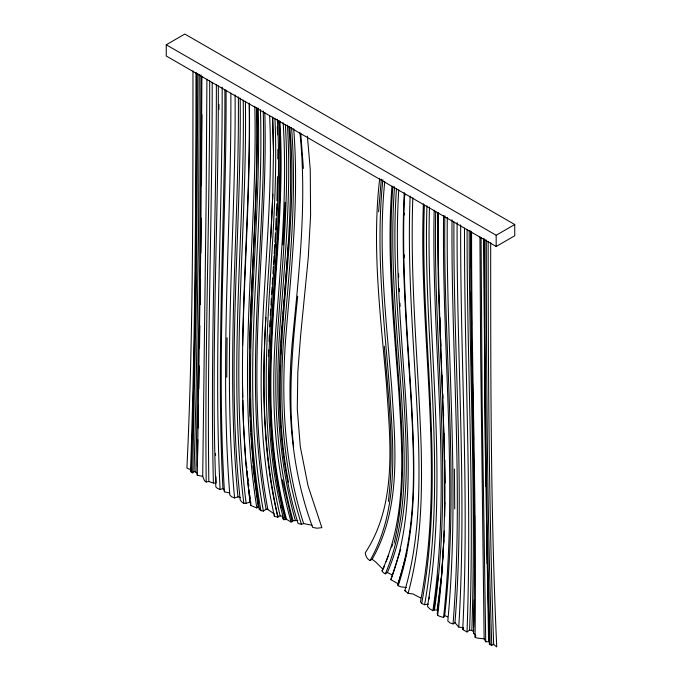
<?xml version="1.0" encoding="UTF-8"?>
<svg xmlns="http://www.w3.org/2000/svg" width="681" height="681" viewBox="0 0 681 681"><rect width="100%" height="100%" fill="white"/><g stroke="black" fill="none" stroke-linecap="round" stroke-linejoin="round"><path stroke-width="1.02" d="M192.978 70.875C192.859 203.287 193.268 335.776 186.909 468.077L190.782 469.737M195.983 72.348C195.915 205.339 195.183 338.355 190.51 471.269L192.663 472.861L194.051 471.533L196.017 395.687L198.511 236.937L199.278 74.416M196.588 73.165C196.537 206.215 195.481 339.283 191.276 472.273M197.831 73.591L196.579 279.227L192.663 472.861M200.929 74.782L199.61 278.299L195.881 472.095L197.167 473.474L197.269 475.236L202.708 476.377L204.581 480.854L206.207 481.961L208.837 481.535L213.383 483.033L216.166 483.042L216.022 476.683M235.073 94.88C236.179 229.216 222.117 363.773 234.57 497.922L237.958 496.875L240.555 497.649M238.367 96.949C239.346 230.255 225.249 363.782 237.958 496.875M443.595 215.511C441.765 349.489 458.296 483.859 443.552 617.522L439.007 616.092L437.662 615.139L437.253 613.692L441.45 577.607L443.808 540.297M444.838 215.741C443.033 348.978 459.845 482.642 444.676 615.53L443.552 617.522M201.908 76.417L200.861 239.84L197.269 475.236M206.913 79.166L206.164 198.214L202.708 476.377M209.688 80.86C209.816 214.575 204.581 348.246 206.207 481.961M212.208 82.418C212.319 215.468 206.862 348.476 208.837 481.535M216.362 84.597C216.498 217.418 210.089 350.213 213.383 483.033M218.924 109.53L218.941 104.312M222.159 87.151C222.568 221.265 213.425 355.405 220.099 489.477L222.925 488.669L224.006 489.877L224.449 491.81L229.233 492.882M224.892 89.424C225.224 222.508 216.022 355.627 222.925 488.669M226.066 90.25C226.603 224.1 216.175 358.027 224.449 491.81M230.85 93.186C231.634 227.131 219.384 361.211 229.82 495.019L231.531 496.764L234.57 497.922M437.994 212.506C435.619 346.68 454.423 481.382 437.662 615.139M438.181 246.173L438.241 212.702M201.916 114.621L201.525 185.726M218.329 85.985C218.592 219.631 210.812 353.286 215.826 486.924L217.418 488.379L220.099 489.477M434.172 210.199C431.116 343.65 452.303 477.824 432.895 610.678L434.435 609.81C453.767 477.653 432.818 344.169 435.695 211.425M438.223 212.557C437.219 309.421 444.889 406.123 444.812 502.978M249.586 354.529L249.578 392.614M249.638 348.153L249.646 346.025C251.647 266.577 258.159 187.224 256.822 107.7C260.346 241.534 236.665 376.167 259.265 509.269L260.891 510.631L263.411 511.065L266.109 509.192L267.846 509.507L274.128 513.797M429.49 207.067C425.591 340.134 449.579 474.189 427.481 606.465L429.796 608.814L432.895 610.678M201.236 218.286L200.861 253.068M226.756 377.274L227.071 337.75M426.953 205.866C422.629 338.746 447.962 472.742 424.595 604.719L428.298 604.141M474.521 586.162L474.674 515.594M483.765 238.588L485.212 443.723L488.592 641.732L485.723 641.774L484.14 638.855L476.836 638.037L475.049 637.178C476.666 502.127 471.456 367.11 471.575 232.059M280.172 371.188L280.231 365.893M424.357 205.117C419.641 337.819 446.157 471.754 421.684 603.468L424.595 604.719M423.395 203.815C418.338 336.363 445.842 470.265 420.458 601.732L421.684 603.468M200.18 304.645L200.546 279.372M199.507 348.017L199.865 325.756M277.507 176.694L276.954 200.733M277.78 158.886L277.916 149.462M198.792 388.894L199.201 365.927M198.06 428.026L198.503 404.676M475.049 637.178L475.866 635.705L473.516 633.219C476.785 499.258 470.375 365.305 470.528 231.336M197.311 466.085L197.831 439.688M412.839 197.805C409.758 281.449 418.534 364.871 421.198 448.396C422.305 496.968 421.054 546.196 408.089 593.33L413.009 593.985L420.569 597.901M473.516 633.219L473.635 629.542M473.678 627.422L474.317 599.842M444.352 530.933L443.11 553.091M444.71 516.385L445.042 502.884M410.149 196.128C406.685 279.763 415.887 363.169 418.67 446.685C419.811 494.942 418.577 543.966 404.82 590.606L408.089 593.33M473.584 631.662L471.831 630.487C476.359 497.266 469.047 364.037 469.209 230.799M242.64 345.344C244.53 264.722 250.531 184.193 249.391 103.521M460.671 224.858C460.177 359.764 469.43 494.704 462.731 629.559L467.021 631.951C472.035 497.351 464.204 362.735 464.51 228.109M467.021 631.951L469.575 630.129C474.674 496.585 466.851 363.016 467.106 229.454M404.659 193.37C401.177 263.317 407.451 333.213 411.579 402.99C414.601 463.999 417.691 526.915 398.198 585.745L400.794 586.843L406.378 587.541M404.276 192.629C400.683 262.568 407.034 332.464 411.213 402.233C414.261 463.114 417.444 525.996 397.619 584.63L398.198 585.745M404.105 215.102L404.173 213M404.778 196.145L404.854 194.042M265.922 317.329C261.87 383.778 263.079 451.035 277.797 516.224L277.874 517.313L274.383 516.13C244.436 384.067 275.558 249.255 269.65 115.872M398.734 190.008C394.427 259.904 401.237 329.791 405.74 399.5C408.923 459.649 412.746 522.284 390.843 579.65L398.215 583.821M270.774 238.137L272.732 195.498L273.515 149.224L272.74 117.966M272.809 194.23C268.714 301.692 252.396 411.128 277.874 517.313M268.382 356.223L268.672 349.932M269.055 341.539L269.335 335.239M269.719 326.846L270.008 320.555M275.464 232.962L274.937 242.342M275.609 229.837L276.137 218.405M276.282 215.29L276.809 203.849M283.041 244.854L285.16 202.359M394.52 186.756C389.421 256.584 396.7 326.454 401.526 396.087C404.829 455.436 409.366 517.866 385.293 573.828L383.284 572.644L382.024 570.857C407.298 515.713 402.343 453.359 398.989 394.461C394.027 325.22 386.493 255.707 391.941 186.271M396.461 188.62C391.66 257.401 398.921 326.225 403.637 394.81C406.94 454.159 411.486 516.59 387.387 572.534L385.293 573.828M463.455 627.729L458.739 627.073C467.098 492.329 456.389 357.423 457.121 222.602M280.691 354.214L280.921 349.966M281.338 342.534L281.576 338.287M281.994 330.847L282.292 325.535M392.869 186.262C387.557 256.065 394.954 325.935 399.866 395.542C402.973 444.736 405.663 494.849 394.078 543.208M270.289 315.329L270.68 309.089M270.953 304.926L271.344 298.687M271.617 294.532L272.077 287.254M272.281 284.13L272.681 277.891M272.945 273.711L273.413 266.39M273.541 264.305L274.077 255.937M274.205 253.843L274.809 244.436M442.965 555.219L441.654 574.321L437.151 610.159L434.435 609.81M447.298 217.409C445.859 351.932 460.475 486.728 447.8 621.029L449.945 622.868L453.069 623.915C463.667 489.375 451.009 354.529 452.031 219.844M453.069 623.915L454.968 622.698C465.549 489.222 453.061 355.414 453.946 221.776M285.645 281.321L284.445 297.078M285.807 279.253L288.429 244.036M282.572 321.304L282.981 316.044M283.143 313.932L283.628 307.608M283.79 305.505L284.275 299.18M382.867 179.656C375.52 249.467 383.948 319.559 389.6 389.166C393.133 446.387 399.679 508.622 370.03 560.54C367.016 559.127 365.569 555.909 365.305 552.725C397.832 503.148 390.017 440.658 386.51 384.603C380.628 316.188 371.664 247.194 379.7 178.592M384.748 181.58C377.802 250.344 386.221 319.355 391.737 387.915C395.261 445.136 401.816 507.371 372.158 559.28L370.03 560.54M378.585 211.868L381.309 179.18M388.366 501.42C394.708 449.749 388.638 397.755 384.288 346.186M297.708 296.201C292.532 346.161 287.705 396.597 293.63 446.727M282.845 517.228L282.666 518.641L283.798 519.697L286.548 519.348L291.085 522.055L293.111 520.761L297.861 520.429M433.729 610.491L438.377 574.773M410.03 532.508L410.337 530.431M411.409 523.161L411.716 521.076M429.107 598.991L429.43 596.931M398.504 582.8L401.373 572.619M401.952 570.576L405.399 558.352M405.97 556.317L406.829 553.261M400.743 549.32L390.843 579.65M383.488 568.465L384.595 565.562M386.084 561.689L388.672 554.904M391.635 547.158L392.75 544.247M259.265 509.269L259.75 508.205M249.178 103.197C251.11 237.26 232.11 371.911 250.668 505.464L256.839 507.949L258.737 506.289L253.485 465.021L251.842 442.82M462.731 629.559L463.48 628.597M250.668 505.464L251.025 505.013M382.024 570.857L383.114 569.435L375.75 562.012L372.158 559.28M487.434 566.047L489.333 644.141L491.784 645.213L493.674 644.473L496.738 646.95C490.533 512.316 490.729 377.495 490.669 242.751M166.258 44.776L184.832 34.05L514.742 224.526L514.742 235.762L496.168 246.488L166.258 56.012L166.258 44.776L496.168 235.251L514.742 224.526M190.51 471.269L191.242 470.886M240.18 98.073C241.576 232.085 225.794 366.404 240.231 500.135L242.351 502.544L243.815 503.225L246.139 503.353L250.021 502.076L245.722 461.114L243.56 425.276M288.872 126.181C293.809 193.183 287.229 260.227 281.84 326.991C276.307 392.792 278.52 459.964 298.082 523.476L301.479 524.353L303.649 523.553L312.06 525.238M397.619 584.63L398.453 584.366M277.797 516.224L282.589 516.062M469.575 630.129L471.831 630.487M404.82 590.606L405.74 590.81M194.051 471.533L195.881 472.095M392.418 575.019L387.387 572.534M444.676 615.53L447.553 616.909M454.968 622.698L458.739 627.073M303.649 523.553C283.168 460.441 280.734 393.303 286.573 327.655C292.158 261.538 298.933 195.089 293.681 128.718M301.479 524.353C281.125 461.182 278.725 394.035 284.513 328.37C290.157 261.555 296.882 194.4 291.511 127.33M295.316 520.241C277.056 456.202 275.15 388.987 280.266 322.973C285.135 257.188 291.477 191.199 287.425 125.185M293.111 520.761C275.056 456.653 273.192 389.43 278.248 323.39C283.1 257.239 289.391 190.884 285.356 124.521M282.385 479.816L292.123 521.706M291.085 522.055C272.996 457.964 271.123 390.741 276.188 324.701C281.176 257.512 287.45 190.093 283.16 122.674M286.548 519.348C251.068 388.51 288.012 253.885 279.882 121.184M285.288 519.773C249.953 388.596 286.863 253.545 278.648 120.52M285.807 519.331C250.625 388.485 287.212 253.783 279.236 121.107M283.798 519.697C248.923 388.059 285.475 252.668 277.32 119.243M280.606 505.872L280.998 507.907M280.129 515.721C248.863 384.859 280.93 250.957 274.945 118.622M288.506 482.25C264.841 364.412 300.781 245.373 289.714 126.819M267.846 509.507C243.168 378.1 268.391 244.802 264.815 112.501M263.411 511.065C238.98 378.185 264.398 243.5 260.465 109.752M274.222 515.023L274.383 516.13M266.109 509.192C241.985 377.351 266.773 243.721 263.258 111.029M260.891 510.631C237.269 377.3 261.981 242.283 258.21 108.143M252.847 465.983L258.176 507.277M256.839 507.949C235.473 374.72 257.835 240.112 254.83 106.227M246.496 464.978L246.854 468.136M247.212 471.295L247.569 474.461M247.927 477.619L248.284 480.777M248.642 483.944L248.88 486.047M249.357 490.26L249.595 492.372M249.953 495.53L250.31 498.688M250.668 501.854L250.906 503.957M246.139 503.353C229.174 369.749 247.288 235.311 245.398 101.307M243.815 503.225C227.394 369.238 245.083 234.468 243.236 100.116M307.412 136.123L310.247 169.475L310.596 215.196L308.289 257.469L300.661 335.035L297.818 372.013L297.282 408.923L300.278 446.6L308.059 485.893L321.866 527.647L317.133 528.218L312.698 527.443C289.561 465.6 286.36 398.598 293.119 333.46C299.666 266.799 306.825 199.601 299.921 132.667M300.764 133.57L303.411 168.462M250.974 431.192L250.387 420.688M251.136 433.303L251.604 439.645M243.432 423.165L242.836 400.249M398.581 273.941L398.725 277.073M399.27 288.574L399.415 291.706M399.96 303.207L400.105 306.339M440.658 338.687L440.947 346.11M441.373 356.708L441.62 363.067M442.122 375.784L442.327 381.062M442.812 393.729L442.973 397.951M443.493 411.682L443.654 415.904M493.674 644.473C488.992 510.146 488.217 375.716 488.158 241.321M439.219 296.175L439.568 306.808M439.917 317.44L440.267 328.072M491.784 645.213C487.204 510.18 486.362 375.061 486.311 239.967M490.209 644.864C486.064 509.822 484.932 374.712 484.889 239.618M249.757 398.845L250.267 416.525M444.174 433.78L444.344 440.079M277.286 126.496L277.516 134.847M272.562 117.115L273.421 150.484M242.419 381.522L242.768 397.125M215.502 453.376L215.545 455.495M472.946 402.394L472.597 383.556M473.304 421.216L473.644 440.037M486.43 524.37L487.111 563.791M472.273 365.748L471.873 342.662M485.723 641.774L482.131 402.233L481.084 237.592M473.985 460.977L474.317 484.046M471.592 324.769L471.167 292.03M485.979 486.651L484.6 361.756L484.165 238.903M404.139 254.745L404.182 257.861M470.911 267.624L470.75 230.868M484.14 638.855L480.684 356.708L479.935 236.792M454.406 469.005L454.721 508.894M444.872 460.041L445.033 483.042M496.168 235.251L496.168 246.488"/></g></svg>
